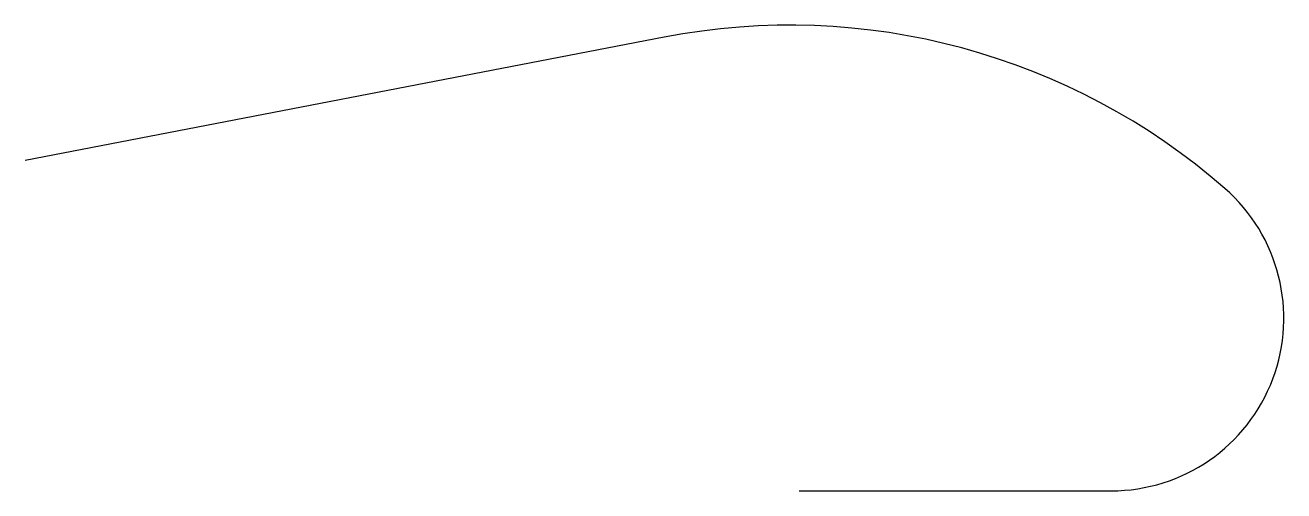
# Model space of a CAD drawing. Extents: x -4.73 to 2.96, y 0 to 2.84.
import ezdxf

# ---------------------------------------------------------------- set-up
doc = ezdxf.new("R2010")
doc.units = 0
doc.header["$MEASUREMENT"] = 0
doc.layers.add('MODELSKETCH_VISIBLE', color=7, linetype='CONTINUOUS')

msp = doc.modelspace()

# ---------------------------------------------------------------- linework, layer by layer
at = {"layer": 'MODELSKETCH_VISIBLE'}
for p, q in [((-0.825, 2.7711), (-4.7259, 2.0173)), ((0, 0), (1.904, 0))]:
    msp.add_line(p, q, dxfattribs=at)
for centre, radius, start, end in [((-0.059, -1.1928), 4.0373, 48.85525, 100.93766), ((1.904, 1.0539), 1.0539, 270, 48.85525)]:
    msp.add_arc(centre, radius, start, end, dxfattribs=at)

doc.saveas('drawing.dxf')
